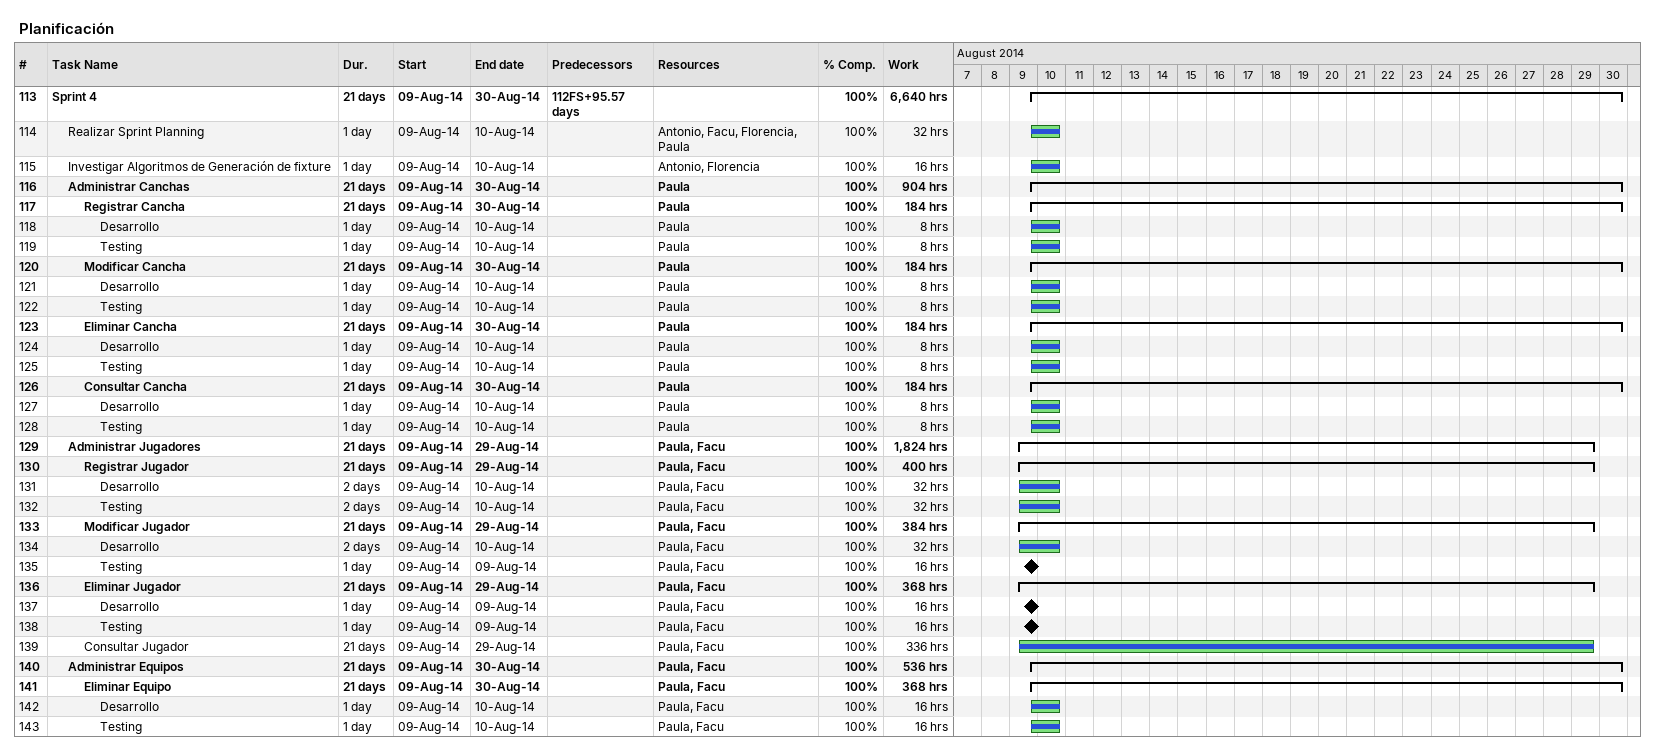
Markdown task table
Planificación

| ID | Level | Task | Duration | Start | Finish | Predecessors | Resources | % complete | Work (h) |
|---|---|---|---|---|---|---|---|---|---|
| 113 | 1 | **Sprint 4** | 21d | 2014-08-09 | 2014-08-30 | 112FS+95.57d |  | 100 | 6640 |
| 114 | 2 | Realizar Sprint Planning | 1d | 2014-08-09 | 2014-08-10 |  | Antonio, Facu, Florencia, Paula | 100 | 32 |
| 115 | 2 | Investigar Algoritmos de Generación de fixture | 1d | 2014-08-09 | 2014-08-10 |  | Antonio, Florencia | 100 | 16 |
| 116 | 2 | **Administrar Canchas** | 21d | 2014-08-09 | 2014-08-30 |  | Paula | 100 | 904 |
| 117 | 3 | **Registrar Cancha** | 21d | 2014-08-09 | 2014-08-30 |  | Paula | 100 | 184 |
| 118 | 4 | Desarrollo | 1d | 2014-08-09 | 2014-08-10 |  | Paula | 100 | 8 |
| 119 | 4 | Testing | 1d | 2014-08-09 | 2014-08-10 |  | Paula | 100 | 8 |
| 120 | 3 | **Modificar Cancha** | 21d | 2014-08-09 | 2014-08-30 |  | Paula | 100 | 184 |
| 121 | 4 | Desarrollo | 1d | 2014-08-09 | 2014-08-10 |  | Paula | 100 | 8 |
| 122 | 4 | Testing | 1d | 2014-08-09 | 2014-08-10 |  | Paula | 100 | 8 |
| 123 | 3 | **Eliminar Cancha** | 21d | 2014-08-09 | 2014-08-30 |  | Paula | 100 | 184 |
| 124 | 4 | Desarrollo | 1d | 2014-08-09 | 2014-08-10 |  | Paula | 100 | 8 |
| 125 | 4 | Testing | 1d | 2014-08-09 | 2014-08-10 |  | Paula | 100 | 8 |
| 126 | 3 | **Consultar Cancha** | 21d | 2014-08-09 | 2014-08-30 |  | Paula | 100 | 184 |
| 127 | 4 | Desarrollo | 1d | 2014-08-09 | 2014-08-10 |  | Paula | 100 | 8 |
| 128 | 4 | Testing | 1d | 2014-08-09 | 2014-08-10 |  | Paula | 100 | 8 |
| 129 | 2 | **Administrar Jugadores** | 21d | 2014-08-09 | 2014-08-29 |  | Paula, Facu | 100 | 1824 |
| 130 | 3 | **Registrar Jugador** | 21d | 2014-08-09 | 2014-08-29 |  | Paula, Facu | 100 | 400 |
| 131 | 4 | Desarrollo | 2d | 2014-08-09 | 2014-08-10 |  | Paula, Facu | 100 | 32 |
| 132 | 4 | Testing | 2d | 2014-08-09 | 2014-08-10 |  | Paula, Facu | 100 | 32 |
| 133 | 3 | **Modificar Jugador** | 21d | 2014-08-09 | 2014-08-29 |  | Paula, Facu | 100 | 384 |
| 134 | 4 | Desarrollo | 2d | 2014-08-09 | 2014-08-10 |  | Paula, Facu | 100 | 32 |
| 135 | 4 | Testing | 1d | 2014-08-09 | 2014-08-09 |  | Paula, Facu | 100 | 16 |
| 136 | 3 | **Eliminar Jugador** | 21d | 2014-08-09 | 2014-08-29 |  | Paula, Facu | 100 | 368 |
| 137 | 4 | Desarrollo | 1d | 2014-08-09 | 2014-08-09 |  | Paula, Facu | 100 | 16 |
| 138 | 4 | Testing | 1d | 2014-08-09 | 2014-08-09 |  | Paula, Facu | 100 | 16 |
| 139 | 3 | Consultar Jugador | 21d | 2014-08-09 | 2014-08-29 |  | Paula, Facu | 100 | 336 |
| 140 | 2 | **Administrar Equipos** | 21d | 2014-08-09 | 2014-08-30 |  | Paula, Facu | 100 | 536 |
| 141 | 3 | **Eliminar Equipo** | 21d | 2014-08-09 | 2014-08-30 |  | Paula, Facu | 100 | 368 |
| 142 | 4 | Desarrollo | 1d | 2014-08-09 | 2014-08-10 |  | Paula, Facu | 100 | 16 |
| 143 | 4 | Testing | 1d | 2014-08-09 | 2014-08-10 |  | Paula, Facu | 100 | 16 |
